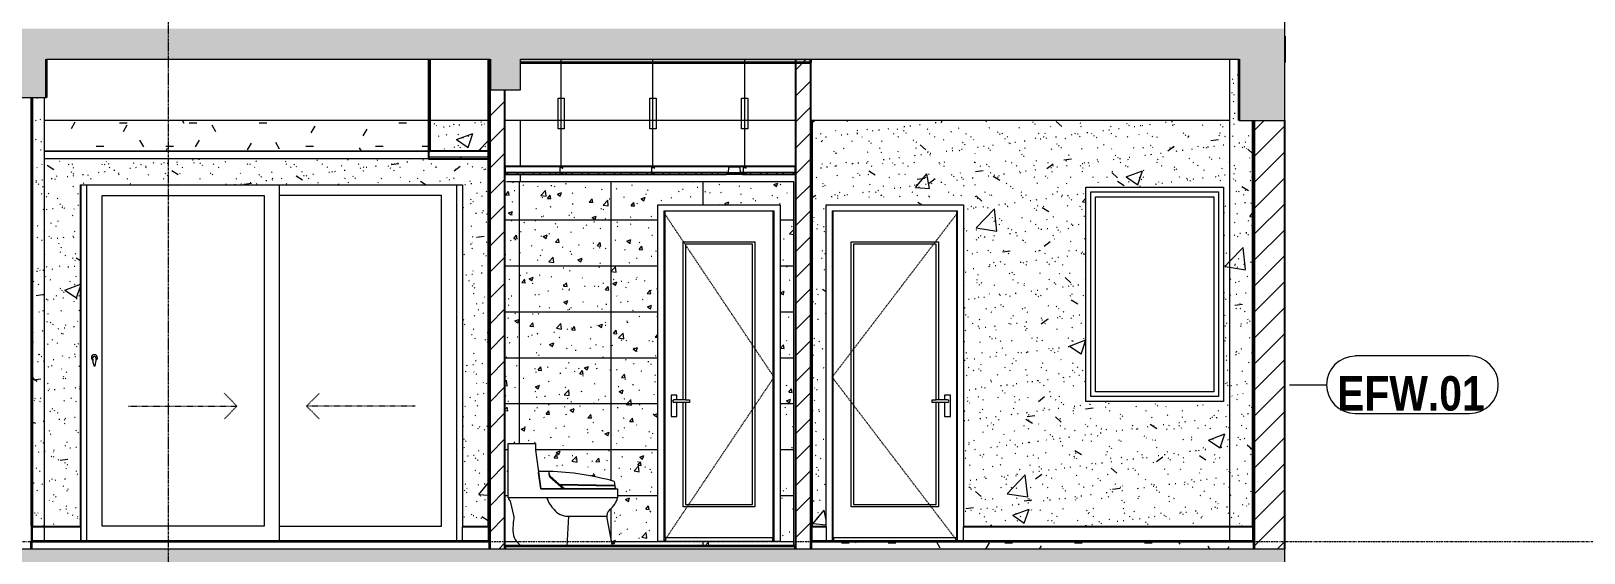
# Model space of a CAD drawing. Header units: millimetres. Extents: x -92143 to -2058, y -8802 to 35300.
# Drawn here: x -25437 to -15280, y 5525 to 8934 of the extents above; entities that cross this region are included whole.
import ezdxf

# ---------------------------------------------------------------- set-up
doc = ezdxf.new("R2010")
doc.units = ezdxf.units.MM
for name, pattern in [('Centre', [31.75, 6.35, -4.7625, 15.875, -4.7625]), ('Dash', [6.35, 3.175, -3.175]), ('Grid Line', [22.225, 12.7, -3.175, 3.175, -3.175])]:
    doc.linetypes.add(name, pattern=pattern)
for name, color, linetype, lineweight in [('0-1', 7, 'Continuous', 5), ('A-CLNG', 13, 'Continuous', 9), ('A-CLNG-1', 250, 'Continuous', 25), ('A-CLNG-2', 7, 'Continuous', 9), ('A-CLNG-PATT-1', 9, 'Continuous', 9), ('A-CLNG-PATT-2', 7, 'Continuous', 9), ('A-CLNG-PATT-3', 254, 'Continuous', 18), ('A-DETL-GENF', 92, 'Continuous', 9), ('A-DETL-GENF-1', 7, 'Continuous', 9), ('A-DETL-GENF-HDLN-1', 7, 'Dash', 9), ('A-DETL-THIN', 151, 'Continuous', 9), ('A-DOOR', 31, 'Continuous', 9), ('A-DOOR-1', 7, 'Continuous', 9), ('A-DOOR-FRAM', 31, 'Continuous', 9), ('A-DOOR-GLAZ', 31, 'Continuous', 9), ('A-DOOR-HDLN', 31, 'Dash', 18), ('A-FLOR-1', 10, 'Continuous', 35), ('A-FLOR-2', 7, 'Continuous', 9), ('A-FLOR-HRAL', 11, 'Continuous', 9), ('A-FLOR-HRAL-1', 253, 'Continuous', 18), ('A-FLOR-HRAL-2', 9, 'Continuous', 9), ('A-FLOR-LEVL-2', 51, 'Centre', 9), ('A-FLOR-PATT-1', 7, 'Continuous', 9), ('A-FLOR-PATT-2', 67, 'Continuous', 9), ('A-GLAZ', 151, 'Continuous', 9), ('A-GLAZ-1', 7, 'Continuous', 9), ('A-WALL-1', 7, 'Continuous', 9), ('A-WALL-2', 250, 'Continuous', 25), ('A-WALL-3', 113, 'Continuous', 25), ('A-WALL-IDEN', 211, 'Continuous', 9), ('A-WALL-PATT-1', 7, 'Continuous', 9), ('A-WALL-PATT-2', 9, 'Continuous', 9), ('A-WALL-PATT-4', 111, 'Continuous', 9), ('E-LITE-EQPM', 33, 'Continuous', 9), ('E-LITE-EQPM-1', 7, 'Continuous', 9), ('I-WALL-1', 250, 'Continuous', 25), ('I-WALL-2', 7, 'Continuous', 9), ('P-SANR-FIXT', 6, 'Continuous', 9), ('P-SANR-FIXT-1', 7, 'Continuous', 9), ('S-BEAM-1', 12, 'Continuous', 5), ('S-BEAM-2', 7, 'Continuous', 9), ('S-BEAM-3', 10, 'Continuous', 35), ('S-COLS-1', 7, 'Continuous', 9), ('S-GRID-1', 1, 'Grid Line', 9)]:
    doc.layers.add(name, color=color, linetype=linetype, lineweight=lineweight)
doc.styles.add('Arial_B', font='arialbd.ttf', dxfattribs={"width": 0.85, "height": 225})
pattern_1 = [(45, (-51987.05, 14125), (-84.8528, 84.8528), [])]
pattern_2 = [(0, (-51987.05, 14125), (609.6, 152.4), [50.292, -406.908, 50.292, -406.908, -2438.4]), (0, (-51987.05, 14125), (609.6, 152.4), [-914.4, 50.292, -864.108, 50.292, -406.908, -1066.8]), (0, (-51987.05, 14125), (609.6, 152.4), [-2286, 50.292, -254.508, 50.292, -711.708]), (120, (-51758.45, 14201.2), (-436.7823, 451.7291), [50.292, -406.908, 50.292, -2845.308]), (120, (-51758.45, 14201.2), (-436.7823, 451.7291), [-507.492, -406.908, 50.292, -864.108, -1524]), (120, (-51758.45, 14201.2), (-436.7823, 451.7291), [-1828.8, 50.292, -406.908, 50.292, -1016.508]), (120, (-51758.45, 14201.2), (-436.7823, 451.7291), [-2336.292, -254.508, 50.292, -711.708]), (240, (-51682.25, 14506), (-172.8177, -604.1291), [50.292, -406.908, 50.292, -406.908, -2438.4]), (240, (-51682.25, 14506), (-172.8177, -604.1291), [-914.4, 50.292, -864.108, 50.292, -406.908, -1066.8]), (240, (-51682.25, 14506), (-172.8177, -604.1291), [-2286, 50.292, -254.508, 50.292, -711.708])]
pattern_3 = [(0, (-51987.05, 14125), (1219.2, 304.8), [50.292, -864.108, 50.292, -864.108, -4876.8]), (0, (-51987.05, 14125), (1219.2, 304.8), [-1828.8, 50.292, -1778.508, 50.292, -864.108, -2133.6]), (0, (-51987.05, 14125), (1219.2, 304.8), [-4572, 50.292, -559.308, 50.292, -1473.708]), (120, (-51529.85, 14277.4), (-873.5645, 903.4582), [50.292, -864.108, 50.292, -5740.908]), (120, (-51529.85, 14277.4), (-873.5645, 903.4582), [-964.692, -864.108, 50.292, -1778.508, -3048]), (120, (-51529.85, 14277.4), (-873.5645, 903.4582), [-3657.6, 50.292, -864.108, 50.292, -2083.308]), (120, (-51529.85, 14277.4), (-873.5645, 903.4582), [-4622.292, -559.308, 50.292, -1473.708]), (240, (-51377.45, 14887), (-345.6355, -1208.2582), [50.292, -864.108, 50.292, -5740.908]), (240, (-51377.45, 14887), (-345.6355, -1208.2582), [-964.692, -864.108, 50.292, -1778.508, -3048]), (240, (-51377.45, 14887), (-345.6355, -1208.2582), [-3657.6, 50.292, -864.108, 50.292, -2083.308]), (240, (-51377.45, 14887), (-345.6355, -1208.2582), [-4622.292, -559.308, 50.292, -1473.708])]
pattern_4 = [(45, (-51987.05, 14125), (-79.5495, 79.5495), [])]
pattern_5 = [(50, (-51987.05, 14125), (1093.104, -95.634), [114.3, -1257.3]), (355, (-51987, 14125), (-211.457, 1146.34), [91.44, -1005.84]), (100.451, (-51896, 14117), (881.656, 1050.7), [97.14, -1068.54]), (46.184, (-51987, 14429.8), (1626.475, -252.257), [171.45, -1885.95]), (96.636, (-51851.5, 14408.8), (1424.416, 1484.565), [145.71, -1602.81]), (351.184, (-51987, 14429.8), (1424.43, 1484.55), [137.16, -1508.76]), (21, (-51834.65, 14353.6), (909.686, -613.59), [114.3, -1257.3]), (326, (-51834.7, 14353.6), (370.812, 1105.13), [91.44, -1005.84]), (71.451, (-51758.8, 14302.5), (1280.503, 491.528), [97.14, -1068.54]), (37.5, (-51987.05, 14125), (18.5313, 507.3303), [50.292, -943.356, 50.292, -970.788, -1009.65]), (37.5, (-51987.05, 14125), (18.5313, 507.3303), [-2014.728, 50.292, -959.358]), (7.5, (-51987.05, 14125), (400.918, 601.084), [50.292, -531.876, 50.292, -920.496, -384.81]), (7.5, (-51987.05, 14125), (400.918, 601.084), [-1552.956, 50.292, -334.518]), (327.5, (-52326.9, 14125), (813.545, -34.3737), [50.292, -330.708, 50.292, -1138.428, -1577.34]), (327.5, (-52326.9, 14125), (813.545, -34.3737), [-1569.72, 50.292, -1527.048]), (317.5, (-52479.3, 14125), (888.775, 152.56), [50.292, -445.008, 50.292, -739.14, -1120.14]), (317.5, (-52479.3, 14125), (888.775, 152.56), [-1284.732, 50.292, -1069.848])]
pattern_6 = [(37.5, (-51987.05, 14125), (-4.79953, 146.8239), [5.029, -110.795, 5.029, -124.511, -123.825]), (37.5, (-51987.05, 14125), (-4.79953, 146.8239), [-245.364, 5.029, -118.796]), (7.5, (-51987.05, 14125), (134.8574, 215.0472), [5.029, -57.455, 5.029, -99.365, -40.005]), (7.5, (-51987.05, 14125), (134.8574, 215.0472), [-166.878, 5.029, -34.976]), (327.5, (-52080.78, 14125), (237.29776, 0.4316), [5.029, -33.071, 5.029, -132.131, -179.07]), (327.5, (-52080.78, 14125), (237.29776, 0.4316), [-175.26, 5.029, -174.041]), (317.5, (-52080.78, 14125), (229.0671, 66.8792), [5.029, -14.021, 5.029, -84.887, -102.87]), (317.5, (-52080.78, 14125), (229.0671, 66.8792), [-108.966, 5.029, -97.841])]

# ---------------------------------------------------------------- blocks, each defined once
blk = doc.blocks.new('NCV_TKTC_KET CAU_rvt-1-TKCS_MẶT CẮT E')
at = {"layer": 'A-FLOR-PATT-1'}
h = blk.add_hatch(color=256, dxfattribs=at)
h.paths.add_polyline_path([(-74123, 8730), (-73237, 8730), (-73237, 8750), (-75337, 8750), (-75337, 8730), (-74739, 8730)])
h.paths.add_polyline_path([(-20337, 8730), (-20337, 8750), (-22235, 8750), (-22235, 8730), (-20484, 8730)])
h.paths.add_polyline_path([(-66937, 8730), (-65032, 8730), (-65032, 8750), (-66937, 8750)])
h.paths.add_polyline_path([(-22438, 8730), (-22435, 8730), (-22435, 8750), (-22438, 8750), (-22438, 8742)])
h.paths.add_polyline_path([(-28537, 8730), (-28537, 8750), (-30435, 8750), (-30435, 8730), (-28807, 8730)])
h.paths.add_polyline_path([(-58737, 8730), (-56833, 8730), (-56833, 8750), (-58737, 8750)])
h.paths.add_polyline_path([(-50537, 8730), (-48636, 8730), (-48636, 8750), (-50537, 8750)])
h.paths.add_polyline_path([(-30635, 8730), (-30635, 8750), (-30638, 8750), (-30638, 8730)])
h.paths.add_polyline_path([(-40434, 8730), (-40434, 8750), (-42337, 8750), (-42337, 8730), (-40522, 8730)])
h.paths.add_polyline_path([(-48436, 8730), (-48433, 8730), (-48433, 8750), (-48436, 8750)])
at = {"layer": 'S-BEAM-1'}
blk.add_hatch(color=256, dxfattribs=at).paths.add_polyline_path([(-22437, 8550), (-22435, 8550), (-22437, 8742)])
at = {"layer": 'A-FLOR-1'}
for p, q in [((-22438, 8750), (-22438, 8730)), ((-20337, 8730), (-20337, 8750)), ((-22438, 8730), (-22435, 8730)), ((-22235, 8730), (-20337, 8730))]:
    blk.add_line(p, q, dxfattribs=at)
at = {"layer": 'A-FLOR-2'}
blk.add_line((-17235, 8900), (-17235, 8730), dxfattribs=at)
at = {"layer": 'S-BEAM-2'}
for p, q in [((-22837, 8350), (-25352, 8350)), ((-22447, 8350), (-22827, 8350)), ((-20437, 8350), (-22337, 8350)), ((-19137, 8350), (-20337, 8350)), ((-17597, 8350), (-19137, 8350))]:
    blk.add_line(p, q, dxfattribs=at)
at = {"layer": 'S-BEAM-3'}
for p, q in [((-25335, 8500), (-25335, 8750)), ((-22437, 8750), (-22437, 8550)), ((-17537, 8750), (-17537, 8350))]:
    blk.add_line(p, q, dxfattribs=at)
at = {"layer": 'S-COLS-1'}
blk.add_line((-17587, 5695), (-17587, 5700), dxfattribs=at)
blk = doc.blocks.new('DOOR_CW_01 CANH MO-PANEL KINH - DIW_01-900x2200-CỬA GỖ VÂN LAMINATE-V3-TKCS_MẶT CẮT E')
at = {"layer": 'A-DETL-GENF-HDLN-1'}
for p, q in [((-20197, 6673), (-19377, 7747)), ((-19377, 5600), (-20197, 6673))]:
    blk.add_line(p, q, dxfattribs=at)
at = {"layer": 'A-DOOR-1'}
for p, q in [((-20197, 7760), (-20197, 5600)), ((-20197, 7760), (-19377, 7760)), ((-20192, 7758), (-20192, 5626)), ((-19382, 7758), (-20192, 7758)), ((-19382, 5626), (-19382, 7758)), ((-19377, 5600), (-19377, 7760)), ((-20072, 7558), (-19502, 7558)), ((-20072, 5826), (-20072, 7558)), ((-19517, 7543), (-20057, 7543)), ((-20057, 7543), (-20057, 5841)), ((-19517, 6524), (-19517, 7543)), ((-19502, 7558), (-19502, 6524)), ((-19543, 6524), (-19517, 6524)), ((-19543, 6508), (-19543, 6524)), ((-19517, 6508), (-19543, 6508)), ((-19442, 6524), (-19517, 6524)), ((-19517, 5841), (-19517, 6508)), ((-19442, 6508), (-19517, 6508)), ((-19502, 6508), (-19502, 5826)), ((-19462, 6556), (-19462, 6524)), ((-19422, 6556), (-19462, 6556)), ((-19462, 6508), (-19462, 6416)), ((-19422, 6416), (-19422, 6556)), ((-19462, 6416), (-19422, 6416)), ((-19502, 5826), (-20072, 5826)), ((-20057, 5841), (-19517, 5841)), ((-20237, 5695), (-20237, 5700)), ((-19337, 5700), (-19337, 5695)), ((-20192, 5626), (-19382, 5626)), ((-20187, 5600), (-20187, 5626)), ((-19387, 5600), (-19387, 5626))]:
    blk.add_line(p, q, dxfattribs=at)
for start, end in [(0, 90), (270, 360)]:
    blk.add_arc((-19442, 6516), 8.5, start, end, dxfattribs=at)
blk = doc.blocks.new('DOOR_CW_01 CANH MO-PANEL KINH - DIG_02-800x2200-CỬA NHÔM KÍNH-400864-TKCS_MẶT CẮT E')
at = {"layer": 'A-DETL-GENF-HDLN-1'}
for p, q in [((-28777, 6673), (-29497, 7747)), ((-29497, 5600), (-28777, 6673))]:
    blk.add_line(p, q, dxfattribs=at)
at = {"layer": 'A-DOOR-1'}
for p, q in [((-29497, 7760), (-29497, 5600)), ((-29497, 7760), (-28777, 7760)), ((-28782, 7758), (-29492, 7758)), ((-29492, 7758), (-29492, 5626)), ((-28782, 5626), (-28782, 7758)), ((-28777, 5600), (-28777, 7760)), ((-29372, 6524), (-29372, 7558)), ((-29372, 7558), (-28902, 7558)), ((-29357, 7543), (-29357, 6524)), ((-28917, 7543), (-29357, 7543)), ((-28917, 5841), (-28917, 7543)), ((-28902, 7558), (-28902, 5826)), ((-29412, 6556), (-29451, 6556)), ((-29451, 6556), (-29451, 6416)), ((-29357, 6524), (-29432, 6524)), ((-29357, 6508), (-29432, 6508)), ((-29412, 6524), (-29412, 6556)), ((-29412, 6416), (-29412, 6508)), ((-29372, 5826), (-29372, 6508)), ((-29357, 6524), (-29331, 6524)), ((-29357, 6508), (-29357, 5841)), ((-29331, 6508), (-29357, 6508)), ((-29331, 6524), (-29331, 6508)), ((-29451, 6416), (-29412, 6416)), ((-28902, 5826), (-29372, 5826)), ((-29357, 5841), (-28917, 5841)), ((-29492, 5626), (-28782, 5626)), ((-29487, 5626), (-29487, 5600)), ((-28787, 5626), (-28787, 5600))]:
    blk.add_line(p, q, dxfattribs=at)
for start, end in [(90, 180), (180, 270)]:
    blk.add_arc((-29432, 6516), 8.5, start, end, dxfattribs=at)
blk = doc.blocks.new('M_Fixed - 900 x 1400-901190-TKCS_MẶT CẮT E')
at = {"layer": 'A-GLAZ-1'}
for p, q in [((-26705, 7883), (-25869, 7883)), ((-26705, 6547), (-26705, 7883)), ((-26674, 7852), (-25900, 7852)), ((-26674, 6578), (-26674, 7852)), ((-25900, 7852), (-25900, 6578)), ((-25869, 7883), (-25869, 6547)), ((-25869, 6547), (-26705, 6547)), ((-25900, 6578), (-26674, 6578))]:
    blk.add_line(p, q, dxfattribs=at)
blk = doc.blocks.new('TOILET - TOILET-400871-TKCS_MẶT CẮT E')
at = {"layer": 'P-SANR-FIXT-1'}
for p, q in [((-30517, 6239), (-30338, 6239)), ((-30517, 5884), (-30517, 6239)), ((-30338, 6239), (-30338, 6196)), ((-30338, 6196), (-30302, 5943)), ((-30317, 6049), (-30314, 6058)), ((-30302, 5943), (-30317, 6049)), ((-30312, 6059), (-30251, 6058)), ((-30248, 6041), (-30248, 6057)), ((-30181, 5972), (-30244, 6028)), ((-30243, 6022), (-30154, 5943)), ((-30154, 5943), (-30302, 5943)), ((-30302, 5943), (-29800, 5943)), ((-29819, 5965), (-30181, 5972)), ((-30179, 5970), (-29820, 5964)), ((-30147, 5943), (-30179, 5970)), ((-29814, 5943), (-30147, 5943)), ((-29823, 5991), (-29819, 5965)), ((-29814, 5951), (-29814, 5943)), ((-29800, 5943), (-29800, 5884)), ((-30514, 5884), (-30517, 5884)), ((-29800, 5884), (-30517, 5884)), ((-30478, 5761), (-30500, 5863)), ((-30130, 5570), (-30120, 5765)), ((-30125, 5765), (-29871, 5765)), ((-29870, 5752), (-29836, 5570))]:
    blk.add_line(p, q, dxfattribs=at)
for centre, radius, start, end in [((-30312, 6057), 2.2, 88.5161, 155.4839), ((-29006, 6068), 1245, 180.4858, 181.4436), ((-30227, 6040), 24, 186.6549, 227.3451), ((-30310, 4250), 1809, 74.3662, 88.0305), ((-30224, 6041), 24.3, 180, 212), ((-29845, 5943), 32.8, 13.4486, 39.0703), ((-30495, 5882), 18.9, 171.5586, 257), ((-30070, 5954), 206, 199.8317, 225.1361), ((-30125, 5881), 116, 218.8786, 270), ((-29815, 5764), 56.7, 129.0587, 192.9413), ((-29945, 5925), 150, 309.0587, 344.4161), ((-29922, 5674), 563, 171.1596, 180.5723), ((-30368, 5670), 117, 180.5723, 239.3773)]:
    blk.add_arc(centre, radius, start, end, dxfattribs=at)
blk = doc.blocks.new('LIC_10-ĐÈN LED DOWNLIGHT ÂM TRẦN_ P_6W_ ÁNH SÁNG 4000K - LIC_10-ĐÈN LED DOWNLIGHT ÂM TRẦN_ P_6W_ ÁNH SÁNG 4000K-V4-TKCS_MẶT CẮT E')
at = {"layer": 'E-LITE-EQPM-1'}
for p, q in [((-20874, 8045), (-20877, 8009)), ((-20804, 8045), (-20869, 8045)), ((-20797, 8009), (-20799, 8045)), ((-20897, 8000), (-20897, 7998)), ((-20897, 7998), (-20891, 7998)), ((-20777, 7998), (-20897, 7998)), ((-20893, 8000), (-20896, 8000)), ((-20876, 8000), (-20893, 8000)), ((-20783, 8000), (-20891, 8000)), ((-20888, 8009), (-20888, 8000)), ((-20882, 8000), (-20885, 8000)), ((-20791, 8009), (-20883, 8009)), ((-20882, 8002), (-20882, 8000)), ((-20879, 8000), (-20881, 8000)), ((-20800, 8000), (-20874, 8000)), ((-20853, 8000), (-20861, 8000)), ((-20813, 8000), (-20821, 8000)), ((-20781, 8000), (-20798, 8000)), ((-20793, 8000), (-20795, 8000)), ((-20792, 8000), (-20792, 8002)), ((-20788, 8000), (-20792, 8000)), ((-20786, 8000), (-20786, 8009)), ((-20783, 7998), (-20777, 7998)), ((-20778, 8000), (-20780, 8000)), ((-20777, 7998), (-20777, 8000))]:
    blk.add_line(p, q, dxfattribs=at)
blk = doc.blocks.new('Railing - Railing-915909-TKCS_MẶT CẮT E')
at = {"layer": 'A-FLOR-HRAL-1'}
for p, q in [((-25427, 5695), (-25437, 5695)), ((-25437, 5695), (-25437, 5600)), ((-25427, 5600), (-25427, 5695)), ((-25437, 5600), (-25427, 5600))]:
    blk.add_line(p, q, dxfattribs=at)
at = {"layer": 'A-FLOR-HRAL-2'}
for p, q in [((-25427, 5695), (-25352, 5695)), ((-25352, 5695), (-25114, 5695)), ((-25352, 5695), (-25352, 5600)), ((-25114, 5695), (-25114, 5600))]:
    blk.add_line(p, q, dxfattribs=at)
blk = doc.blocks.new('Railing - Railing-915901-TKCS_MẶT CẮT E')
at = {"layer": 'A-FLOR-HRAL-1'}
for p, q in [((-22437, 5695), (-22447, 5695)), ((-22447, 5695), (-22447, 5600)), ((-22437, 5600), (-22437, 5695)), ((-22447, 5600), (-22437, 5600))]:
    blk.add_line(p, q, dxfattribs=at)
blk = doc.blocks.new('Railing - Railing-915903-TKCS_MẶT CẮT E')
at = {"layer": 'A-FLOR-HRAL-2'}
for p, q in [((-22614, 5600), (-22614, 5695)), ((-22614, 5695), (-22447, 5695))]:
    blk.add_line(p, q, dxfattribs=at)
blk = doc.blocks.new('Railing - Railing-915905-TKCS_MẶT CẮT E')
at = {"layer": 'A-FLOR-HRAL-1'}
for p, q in [((-20327, 5695), (-20337, 5695)), ((-20337, 5695), (-20337, 5600)), ((-20327, 5600), (-20327, 5695)), ((-20337, 5600), (-20327, 5600))]:
    blk.add_line(p, q, dxfattribs=at)
at = {"layer": 'A-FLOR-HRAL-2'}
for p, q in [((-20327, 5695), (-20237, 5695)), ((-20237, 5695), (-20237, 5600))]:
    blk.add_line(p, q, dxfattribs=at)
blk = doc.blocks.new('Railing - Railing-915906-TKCS_MẶT CẮT E')
at = {"layer": 'A-FLOR-HRAL-1'}
for p, q in [((-17437, 5695), (-17447, 5695)), ((-17447, 5695), (-17447, 5600)), ((-17437, 5600), (-17437, 5695)), ((-17447, 5600), (-17437, 5600))]:
    blk.add_line(p, q, dxfattribs=at)
at = {"layer": 'A-FLOR-HRAL-2'}
for p, q in [((-19337, 5695), (-17597, 5695)), ((-19337, 5600), (-19337, 5695)), ((-17597, 5695), (-17447, 5695)), ((-17597, 5695), (-17597, 5600))]:
    blk.add_line(p, q, dxfattribs=at)
blk = doc.blocks.new('CL_01-VÁCH DỰNG THẠCH CAO CĂN HỘ LOẠI 1-5D12 - CL_01-VÁCH DỰNG THẠCH CAO CĂN HỘ LOẠI 1A-5-915634-TKCS_MẶT CẮT E')
at = {"layer": 'A-CLNG-PATT-2'}
h = blk.add_hatch(dxfattribs=at)
h.set_pattern_fill('FP_12', color=256, style=0, pattern_type=2)
h.set_pattern_definition(pattern_3)
h.paths.add_polyline_path([(-22837, 8150), (-22827, 8150), (-22827, 8750), (-22837, 8750), (-22837, 8413)])
at = {"layer": 'A-CLNG-PATT-3'}
h = blk.add_hatch(dxfattribs=at)
h.set_pattern_fill('FP_2', color=256, style=0, pattern_type=2)
h.set_pattern_definition(pattern_2)
h.paths.add_polyline_path([(-22837, 8150), (-22837, 8350), (-25352, 8350), (-25352, 8150), (-22950, 8150)])
at = {"layer": 'A-CLNG-1'}
for p, q in [((-22837, 8750), (-22837, 8150)), ((-22827, 8150), (-22827, 8750)), ((-22837, 8150), (-22827, 8150))]:
    blk.add_line(p, q, dxfattribs=at)
at = {"layer": 'A-CLNG-2'}
blk.add_line((-22837, 8150), (-25352, 8150), dxfattribs=at)
blk = doc.blocks.new('NCV_TKTC_TANG 2_rvt-1-TKCS_MẶT CẮT E')
at = {"layer": 'A-CLNG-PATT-1'}
h = blk.add_hatch(dxfattribs=at)
h.set_pattern_fill('FP_4', color=256, style=0, pattern_type=2)
h.set_pattern_definition([(45, (-51987.05, 14125), (-53.033, 53.033), []), (135, (-51987.05, 14125), (-53.033, -53.033), [])])
h.paths.add_polyline_path([(-20484, 8000), (-20437, 8000), (-20437, 8010), (-20759, 8009), (-20759, 8005), (-20779, 8005), (-20779, 8010), (-20790, 8009), (-20790, 8000), (-20759, 8000)])
h.paths.add_polyline_path([(-22014, 8000), (-20883, 8000), (-20883, 8009), (-21359, 8007), (-21359, 8005), (-21379, 8005), (-21379, 8010), (-21959, 8010), (-21959, 8005), (-21979, 8005), (-21979, 8010), (-22337, 8010), (-22337, 8000)])
h.paths.add_polyline_path([(-20777, 8007), (-20761, 8009), (-20762, 8010), (-20777, 8009)])
h.paths.add_polyline_path([(-21362, 8007), (-21362, 8010), (-21377, 8010), (-21377, 8007)])
h.paths.add_polyline_path([(-21962, 8007), (-21962, 8010), (-21977, 8010), (-21977, 8007)])
at = {"layer": 'A-CLNG-PATT-2'}
h = blk.add_hatch(dxfattribs=at)
h.set_pattern_fill('FP_12', color=256, style=0, pattern_type=2)
h.set_pattern_definition(pattern_3)
h.paths.add_polyline_path([(-22837, 8100), (-22437, 8100), (-22437, 8110), (-22837, 8110)])
at = {"layer": 'A-FLOR-PATT-2'}
h = blk.add_hatch(dxfattribs=at)
h.set_pattern_fill('FP_2', color=256, style=0, pattern_type=2)
h.set_pattern_definition(pattern_2)
h.paths.add_polyline_path([(-19868, 5550), (-17437, 5550), (-17437, 5600), (-20337, 5600), (-20337, 5550), (-20176, 5550)])
at = {"layer": 'A-WALL-PATT-1'}
h = blk.add_hatch(dxfattribs=at)
h.set_pattern_fill('FP_5', color=256, style=0, pattern_type=2)
h.set_pattern_definition(pattern_4)
h.paths.add_polyline_path([(-22447, 5700), (-22437, 5700), (-22437, 8750), (-22447, 8750), (-22447, 5978)])
h = blk.add_hatch(dxfattribs=at)
h.set_pattern_fill('FP_5', color=256, style=0, pattern_type=2)
h.set_pattern_definition(pattern_4)
h.paths.add_polyline_path([(-25437, 5700), (-25427, 5700), (-25427, 8500), (-25437, 8500), (-25437, 5978)])
h = blk.add_hatch(dxfattribs=at)
h.set_pattern_fill('FP_5', color=256, style=0, pattern_type=2)
h.set_pattern_definition(pattern_4)
h.paths.add_polyline_path([(-17447, 5700), (-17437, 5700), (-17437, 8350), (-17447, 8350), (-17447, 5978)])
at = {"layer": 'A-WALL-PATT-2'}
h = blk.add_hatch(dxfattribs=at)
h.set_pattern_fill('FP_1', color=256, style=0, pattern_type=2)
h.set_pattern_definition(pattern_1)
h.paths.add_polyline_path([(-20437, 5550), (-20337, 5550), (-20337, 8750), (-20437, 8750), (-20437, 5673)])
h = blk.add_hatch(dxfattribs=at)
h.set_pattern_fill('FP_7', color=256, style=0, pattern_type=2)
h.set_pattern_definition(pattern_5)
h.paths.add_polyline_path([(-17597, 5700), (-17447, 5700), (-17447, 8350), (-17537, 8350), (-17537, 8750), (-17597, 8750), (-17597, 5978)])
h = blk.add_hatch(dxfattribs=at)
h.set_pattern_fill('FP_6', color=256, style=0, pattern_type=2)
h.set_pattern_definition(pattern_6)
h.paths.add_polyline_path([(-17597, 5700), (-17447, 5700), (-17447, 8350), (-17537, 8350), (-17537, 8750), (-17597, 8750), (-17597, 5978)])
h = blk.add_hatch(dxfattribs=at)
h.set_pattern_fill('FP_1', color=256, style=0, pattern_type=2)
h.set_pattern_definition(pattern_1)
h.paths.add_polyline_path([(-22437, 5550), (-22337, 5550), (-22337, 8550), (-22435, 8550), (-22437, 5978)])
h = blk.add_hatch(dxfattribs=at)
h.set_pattern_fill('FP_7', color=256, style=0, pattern_type=2)
h.set_pattern_definition(pattern_5)
h.paths.add_polyline_path([(-25362, 5700), (-25362, 8500), (-25427, 8500), (-25427, 5700), (-25417, 5700)])
h = blk.add_hatch(dxfattribs=at)
h.set_pattern_fill('FP_6', color=256, style=0, pattern_type=2)
h.set_pattern_definition(pattern_6)
h.paths.add_polyline_path([(-25362, 5700), (-25362, 8500), (-25427, 8500), (-25427, 5700), (-25417, 5700)])
h = blk.add_hatch(dxfattribs=at)
h.set_pattern_fill('FP_7', color=256, style=0, pattern_type=2)
h.set_pattern_definition(pattern_5)
h.paths.add_polyline_path([(-25352, 5700), (-25352, 8500), (-25362, 8500), (-25362, 5700)])
h = blk.add_hatch(dxfattribs=at)
h.set_pattern_fill('FP_6', color=256, style=0, pattern_type=2)
h.set_pattern_definition(pattern_6)
h.paths.add_polyline_path([(-25352, 5700), (-25352, 8500), (-25362, 8500), (-25362, 5700)])
h = blk.add_hatch(dxfattribs=at)
h.set_pattern_fill('FP_7', color=256, style=0, pattern_type=2)
h.set_pattern_definition(pattern_5)
h.paths.add_polyline_path([(-25114, 5700), (-25114, 7930), (-22614, 7930), (-22614, 5700), (-22447, 5700), (-22447, 8100), (-25352, 8100), (-25352, 5700)])
h.paths.add_polyline_path([(-22827, 8150), (-22447, 8150), (-22447, 8350), (-22827, 8350)])
h = blk.add_hatch(dxfattribs=at)
h.set_pattern_fill('FP_6', color=256, style=0, pattern_type=2)
h.set_pattern_definition(pattern_6)
h.paths.add_polyline_path([(-25114, 5700), (-25114, 7930), (-22614, 7930), (-22614, 5700), (-22447, 5700), (-22447, 8100), (-25352, 8100), (-25352, 5700)])
h.paths.add_polyline_path([(-22827, 8150), (-22447, 8150), (-22447, 8350), (-22827, 8350)])
h = blk.add_hatch(dxfattribs=at)
h.set_pattern_fill('FP_7', color=256, style=0, pattern_type=2)
h.set_pattern_definition(pattern_5)
h.paths.add_polyline_path([(-19251, 5700), (-17597, 5700), (-17597, 8350), (-20327, 8350), (-20327, 5700), (-20237, 5700), (-20237, 7800), (-19337, 7800), (-19337, 5700)])
h.paths.add_polyline_path([(-18018, 6515), (-18537, 6515), (-18537, 7915), (-17637, 7915), (-17637, 6515)])
h = blk.add_hatch(dxfattribs=at)
h.set_pattern_fill('FP_6', color=256, style=0, pattern_type=2)
h.set_pattern_definition(pattern_6)
h.paths.add_polyline_path([(-19251, 5700), (-17597, 5700), (-17597, 8350), (-20327, 8350), (-20327, 5700), (-20237, 5700), (-20237, 7800), (-19337, 7800), (-19337, 5700)])
h.paths.add_polyline_path([(-18018, 6515), (-18537, 6515), (-18537, 7915), (-17637, 7915), (-17637, 6515)])
h = blk.add_hatch(dxfattribs=at)
h.set_pattern_fill('FP_10', color=256, style=0, pattern_type=2)
h.set_pattern_definition([(50, (-51987.05, 14125), (273.276, -23.909), [28.575, -314.325]), (355, (-51987.05, 14125), (-52.8646, 286.585), [22.86, -251.46]), (100.451, (-51964.28, 14123), (220.4138, 262.6745), [24.285, -267.135]), (46.184, (-51987.05, 14201.2), (406.6187, -63.0646), [42.863, -471.488]), (96.636, (-51953.17, 14195.94), (356.104, 371.1414), [36.428, -400.703]), (351.184, (-51987.05, 14201.2), (356.1075, 371.138), [34.29, -377.19]), (21, (-51948.95, 14182.15), (227.4212, -153.3982), [28.575, -314.325]), (326, (-51948.95, 14182.15), (92.7027, 276.2822), [22.86, -251.46]), (71.451, (-51930, 14169.37), (320.1254, 122.8816), [24.285, -267.135]), (37.5, (-51987.05, 14125), (4.63248, 126.8326), [5.029, -243.383, 5.029, -250.241, -252.413]), (37.5, (-51987.05, 14125), (4.63248, 126.8326), [-503.682, 5.029, -247.383]), (7.5, (-51987.05, 14125), (100.22916, 150.2711), [5.029, -140.513, 5.029, -237.668, -96.203]), (7.5, (-51987.05, 14125), (100.22916, 150.2711), [-388.239, 5.029, -91.173]), (327.5, (-52072.01, 14125), (203.38684, -8.5935), [5.029, -90.221, 5.029, -292.151, -394.335]), (327.5, (-52072.01, 14125), (203.38684, -8.5935), [-392.43, 5.029, -389.306]), (317.5, (-52110.11, 14125), (222.1944, 38.1398), [5.029, -118.796, 5.029, -192.329, -280.035]), (317.5, (-52110.11, 14125), (222.1944, 38.1398), [-321.183, 5.029, -275.006])])
h.paths.add_polyline_path([(-22337, 5570), (-22227, 5570), (-22239, 5577), (-22258, 5595), (-22272, 5618), (-22281, 5642), (-22284, 5673), (-22283, 5715), (-22278, 5761), (-22300, 5863), (-22308, 5868), (-22313, 5875), (-22314, 5884), (-22317, 5884), (-22317, 6239), (-22138, 6239), (-22138, 6196), (-22117, 6049), (-22112, 6059), (-22051, 6058), (-22049, 6031), (-22043, 6022), (-21954, 5943), (-21947, 5943), (-21979, 5970), (-21619, 5963), (-21614, 5951), (-21614, 5943), (-21600, 5943), (-21600, 5884), (-21614, 5853), (-21633, 5825), (-21659, 5799), (-21666, 5789), (-21670, 5777), (-21671, 5764), (-21670, 5752), (-21636, 5570), (-20447, 5570), (-20447, 7950), (-22337, 7950), (-22337, 5978)])
h.paths.add_polyline_path([(-21337, 5600), (-21337, 7800), (-20537, 7800), (-20537, 5600), (-21101, 5600)])
h.paths.add_polyline_path([(-21619, 5965), (-21981, 5972), (-22045, 6030), (-22048, 6047), (-22047, 6057), (-21905, 6046), (-21763, 6024), (-21623, 5991), (-21620, 5971)])
h = blk.add_hatch(dxfattribs=at)
h.set_pattern_fill('FP_16', color=256, style=0, pattern_type=2)
h.set_pattern_definition([(0, (-20441.94, 5600), (0, 300), []), (90, (-20441.94, 5600), (-600, 4e-14), [])])
h.paths.add_polyline_path([(-22337, 5570), (-22227, 5570), (-22239, 5577), (-22258, 5595), (-22272, 5618), (-22281, 5642), (-22284, 5673), (-22283, 5715), (-22278, 5761), (-22300, 5863), (-22308, 5868), (-22313, 5875), (-22314, 5884), (-22317, 5884), (-22317, 6239), (-22138, 6239), (-22138, 6196), (-22117, 6049), (-22112, 6059), (-22051, 6058), (-22049, 6031), (-22043, 6022), (-21954, 5943), (-21947, 5943), (-21979, 5970), (-21619, 5963), (-21614, 5951), (-21614, 5943), (-21600, 5943), (-21600, 5884), (-21614, 5853), (-21633, 5825), (-21659, 5799), (-21666, 5789), (-21670, 5777), (-21671, 5764), (-21670, 5752), (-21636, 5570), (-20447, 5570), (-20447, 7950), (-22337, 7950), (-22337, 5978)])
h.paths.add_polyline_path([(-21337, 5600), (-21337, 7800), (-20537, 7800), (-20537, 5600), (-21101, 5600)])
h.paths.add_polyline_path([(-21619, 5965), (-21981, 5972), (-22045, 6030), (-22048, 6047), (-22047, 6057), (-21905, 6046), (-21763, 6024), (-21623, 5991), (-21620, 5971)])
at = {"layer": 'A-CLNG-1'}
for p, q in [((-22437, 8150), (-22837, 8150)), ((-22837, 8150), (-22837, 8100)), ((-22437, 8100), (-22437, 8150)), ((-22837, 8100), (-22437, 8100)), ((-20437, 8050), (-22337, 8050)), ((-22337, 8050), (-22337, 8000)), ((-20437, 8000), (-20437, 8050)), ((-22337, 8000), (-20891, 8000)), ((-20783, 8000), (-20437, 8000))]:
    blk.add_line(p, q, dxfattribs=at)
at = {"layer": 'A-CLNG-2'}
for p, q in [((-25352, 8150), (-22837, 8150)), ((-22837, 8100), (-25352, 8100)), ((-22437, 8110), (-22837, 8110)), ((-21979, 8010), (-22337, 8010)), ((-21960, 8010), (-21977, 8010)), ((-21379, 8010), (-21959, 8010)), ((-21360, 8010), (-21377, 8010)), ((-20872, 8010), (-21359, 8010)), ((-20779, 8010), (-20802, 8010)), ((-20760, 8010), (-20777, 8010)), ((-20437, 8010), (-20759, 8010))]:
    blk.add_line(p, q, dxfattribs=at)
at = {"layer": 'A-FLOR-1'}
for p, q in [((-22437, 5600), (-25437, 5600)), ((-25437, 5600), (-25437, 5550)), ((-22437, 5550), (-22437, 5600)), ((-17437, 5600), (-20337, 5600)), ((-20337, 5600), (-20337, 5550)), ((-17437, 5550), (-17437, 5600)), ((-20437, 5570), (-22337, 5570)), ((-22337, 5570), (-22337, 5550)), ((-20437, 5550), (-20437, 5570))]:
    blk.add_line(p, q, dxfattribs=at)
at = {"layer": 'A-WALL-1'}
for p, q in [((-20237, 5695), (-20237, 5700)), ((-19337, 5700), (-19337, 5695))]:
    blk.add_line(p, q, dxfattribs=at)
at = {"layer": 'A-WALL-2'}
for p, q in [((-22437, 8750), (-22437, 5550)), ((-20437, 8750), (-20437, 5550)), ((-20337, 5550), (-20337, 8750)), ((-22337, 5550), (-22337, 8550))]:
    blk.add_line(p, q, dxfattribs=at)
at = {"layer": 'I-WALL-1'}
for p, q in [((-22447, 8750), (-22447, 5700)), ((-22437, 5700), (-22437, 8750)), ((-25437, 8500), (-25437, 5700)), ((-25427, 5700), (-25427, 8500)), ((-17447, 8350), (-17447, 5700)), ((-17437, 5700), (-17437, 8350)), ((-25437, 5700), (-25427, 5700)), ((-22447, 5700), (-22437, 5700)), ((-17447, 5700), (-17437, 5700))]:
    blk.add_line(p, q, dxfattribs=at)
at = {"layer": 'I-WALL-2'}
for p, q in [((-17597, 8750), (-17597, 5700)), ((-25352, 8500), (-25352, 5700)), ((-20327, 8350), (-20327, 5700)), ((-25114, 5700), (-25114, 7930)), ((-25114, 7930), (-22614, 7930)), ((-22614, 7930), (-22614, 5700)), ((-20447, 7950), (-22327, 7950)), ((-20447, 5570), (-20447, 7950)), ((-18537, 6515), (-18537, 7915)), ((-18537, 7915), (-17637, 7915)), ((-17637, 7915), (-17637, 6515)), ((-21337, 5600), (-21337, 7800)), ((-21337, 7800), (-20537, 7800)), ((-20537, 7800), (-20537, 5600)), ((-20237, 5700), (-20237, 7800)), ((-20237, 7800), (-19337, 7800)), ((-19337, 7800), (-19337, 5700)), ((-17637, 6515), (-18537, 6515)), ((-25427, 5700), (-25362, 5700)), ((-25352, 5700), (-25362, 5700)), ((-25352, 5700), (-25114, 5700)), ((-22614, 5700), (-22447, 5700)), ((-20327, 5700), (-20237, 5700)), ((-19337, 5700), (-17597, 5700)), ((-17597, 5700), (-17447, 5700)), ((-20537, 5600), (-21337, 5600))]:
    blk.add_line(p, q, dxfattribs=at)
at = {"layer": 'S-COLS-1'}
for p, q in [((-22237, 8350), (-22237, 8050)), ((-22237, 8000), (-22237, 7950))]:
    blk.add_line(p, q, dxfattribs=at)
at = {"layer": 'A-CLNG'}
blk.add_blockref('CL_01-VÁCH DỰNG THẠCH CAO CĂN HỘ LOẠI 1-5D12 - CL_01-VÁCH DỰNG THẠCH CAO CĂN HỘ LOẠI 1A-5-915634-TKCS_MẶT CẮT E', (0, 0), dxfattribs=at)
at = {"layer": 'A-DOOR'}
for name, p in [('DOOR_CW_01 CANH MO-PANEL KINH - DIG_02-800x2200-CỬA NHÔM KÍNH-400864-TKCS_MẶT CẮT E', (8200, 0)), ('DOOR_CW_01 CANH MO-PANEL KINH - DIW_01-900x2200-CỬA GỖ VÂN LAMINATE-V3-TKCS_MẶT CẮT E', (0, 0))]:
    blk.add_blockref(name, p, dxfattribs=at)
at = {"layer": 'A-FLOR-HRAL'}
for name in ['Railing - Railing-915909-TKCS_MẶT CẮT E', 'Railing - Railing-915903-TKCS_MẶT CẮT E', 'Railing - Railing-915901-TKCS_MẶT CẮT E', 'Railing - Railing-915905-TKCS_MẶT CẮT E', 'Railing - Railing-915906-TKCS_MẶT CẮT E']:
    blk.add_blockref(name, (0, 0), dxfattribs=at)
at = {"layer": 'A-GLAZ'}
blk.add_blockref('M_Fixed - 900 x 1400-901190-TKCS_MẶT CẮT E', (8200, 0), dxfattribs=at)
at = {"layer": 'E-LITE-EQPM'}
blk.add_blockref('LIC_10-ĐÈN LED DOWNLIGHT ÂM TRẦN_ P_6W_ ÁNH SÁNG 4000K - LIC_10-ĐÈN LED DOWNLIGHT ÂM TRẦN_ P_6W_ ÁNH SÁNG 4000K-V4-TKCS_MẶT CẮT E', (0, 0), dxfattribs=at)
at = {"layer": 'P-SANR-FIXT'}
blk.add_blockref('TOILET - TOILET-400871-TKCS_MẶT CẮT E', (8200, 0), dxfattribs=at)
blk = doc.blocks.new('DEG_02-DEG_03 - DEG_02-2500x2400mm-CỬA ĐI 02 CÁNH TRƯỢT-V79-TKCS_MẶT CẮT E')
at = {"layer": 'A-DOOR'}
for p, q in [((-38760, 5600), (-38760, 7930)), ((-39920, 5700), (-39920, 7860)), ((-39920, 7860), (-38860, 7860)), ((-38860, 7860), (-38860, 5700)), ((-38860, 5700), (-39920, 5700))]:
    blk.add_line(p, q, dxfattribs=at)
at = {"layer": 'A-DOOR', "flags": 128}
blk.add_lwpolyline([(-39969, 6809), (-39969, 6809), (-39969, 6809), (-39969, 6809), (-39969, 6809), (-39969, 6809), (-39969, 6809), (-39969, 6809), (-39969, 6809), (-39969, 6809), (-39969, 6809), (-39969, 6809), (-39969, 6809), (-39969, 6809), (-39969, 6809), (-39969, 6809), (-39969, 6809), (-39969, 6809), (-39969, 6809), (-39969, 6809), (-39969, 6809), (-39969, 6809), (-39969, 6809), (-39969, 6809), (-39969, 6809), (-39970, 6809), (-39970, 6809), (-39970, 6809), (-39970, 6809), (-39970, 6809), (-39970, 6809), (-39970, 6809), (-39970, 6809), (-39970, 6809), (-39970, 6809), (-39970, 6809), (-39970, 6809), (-39970, 6809), (-39970, 6809), (-39970, 6809), (-39970, 6809), (-39970, 6809), (-39971, 6809), (-39971, 6809), (-39971, 6809), (-39971, 6809), (-39971, 6809), (-39971, 6809), (-39971, 6809), (-39971, 6809), (-39971, 6809), (-39971, 6809), (-39971, 6809), (-39971, 6809), (-39971, 6809), (-39971, 6809), (-39971, 6809), (-39971, 6809), (-39971, 6809), (-39971, 6809), (-39971, 6809), (-39971, 6809), (-39972, 6809), (-39972, 6809), (-39972, 6809), (-39972, 6809), (-39972, 6809), (-39972, 6809), (-39972, 6809), (-39972, 6809), (-39972, 6809), (-39972, 6809), (-39972, 6809), (-39972, 6809), (-39972, 6809), (-39972, 6809), (-39972, 6809)], dxfattribs=at)
at = {"layer": 'A-DOOR'}
for centre, radius, start, end in [((-39970, 6800), 20, 0, 180), ((-39972, 6799), 9.45, 90, 180), ((-39969, 6799), 9.45, 0, 90), ((-39970, 6800), 20, 180, 240), ((-39817, 6799), 165, 180, 199.134), ((-39970, 6746), 2.34, 199.134, 261.031), ((-39971, 6746), 2.34, 278.969, 340.866), ((-40124, 6799), 165, 340.866, 0), ((-39970, 6800), 20, 300, 0)]:
    blk.add_arc(centre, radius, start, end, dxfattribs=at)
at = {"layer": 'A-DOOR-FRAM'}
for p, q in [((-40060, 7930), (-40060, 5600)), ((-40020, 5600), (-40020, 7930)), ((-37600, 5600), (-37600, 7930)), ((-37560, 5695), (-37560, 5700))]:
    blk.add_line(p, q, dxfattribs=at)
at = {"layer": 'A-DOOR-GLAZ'}
for p, q in [((-37700, 7860), (-38760, 7860)), ((-37700, 5700), (-37700, 7860)), ((-38760, 5700), (-37700, 5700))]:
    blk.add_line(p, q, dxfattribs=at)
at = {"layer": 'A-DOOR-HDLN'}
for p, q in [((-39038, 6484), (-39122, 6569)), ((-38583, 6484), (-38498, 6569)), ((-39748, 6484), (-39038, 6484)), ((-39038, 6484), (-39122, 6399)), ((-38583, 6484), (-38498, 6399)), ((-37873, 6484), (-38583, 6484))]:
    blk.add_line(p, q, dxfattribs=at)
blk = doc.blocks.new('Repeating Detail - THANH TREO TRẦN 700-V208-TKCS_MẶT CẮT E')
at = {"layer": 'A-DETL-GENF'}
for points in [[(-66377, 28405), (-66357, 28405), (-66357, 28411), (-66360, 28407), (-66375, 28407), (-66375, 28442), (-66360, 28442), (-66357, 28439), (-66357, 28445), (-66377, 28445)], [(-65777, 28405), (-65757, 28405), (-65757, 28411), (-65760, 28407), (-65775, 28407), (-65775, 28442), (-65760, 28442), (-65757, 28439), (-65757, 28445), (-65777, 28445)], [(-65177, 28405), (-65157, 28405), (-65157, 28411), (-65160, 28407), (-65175, 28407), (-65175, 28442), (-65160, 28442), (-65157, 28439), (-65157, 28445), (-65177, 28445)]]:
    blk.add_hatch(color=256, dxfattribs=at).paths.add_polyline_path(points)
for p, q in [((-66367, 28445), (-66367, 29145)), ((-65767, 28445), (-65767, 29145)), ((-65167, 28445), (-65167, 29145)), ((-66387, 28895), (-66347, 28895)), ((-66387, 28695), (-66387, 28895)), ((-66347, 28895), (-66347, 28695)), ((-65787, 28895), (-65747, 28895)), ((-65787, 28695), (-65787, 28895)), ((-65747, 28895), (-65747, 28695)), ((-65187, 28895), (-65147, 28895)), ((-65187, 28695), (-65187, 28895)), ((-65147, 28895), (-65147, 28695)), ((-66347, 28695), (-66387, 28695)), ((-65747, 28695), (-65787, 28695)), ((-65147, 28695), (-65187, 28695)), ((-66357, 28445), (-66377, 28445)), ((-66377, 28445), (-66377, 28405)), ((-66357, 28445), (-66377, 28445)), ((-66377, 28445), (-66377, 28405)), ((-66375, 28442), (-66360, 28442)), ((-66375, 28407), (-66375, 28442)), ((-66375, 28407), (-66375, 28442)), ((-66375, 28442), (-66360, 28442)), ((-66360, 28442), (-66360, 28439)), ((-66360, 28442), (-66360, 28439)), ((-66357, 28439), (-66357, 28445)), ((-66357, 28439), (-66357, 28445)), ((-65757, 28445), (-65777, 28445)), ((-65777, 28445), (-65777, 28405)), ((-65757, 28445), (-65777, 28445)), ((-65777, 28445), (-65777, 28405)), ((-65775, 28442), (-65760, 28442)), ((-65775, 28407), (-65775, 28442)), ((-65775, 28407), (-65775, 28442)), ((-65775, 28442), (-65760, 28442)), ((-65760, 28442), (-65760, 28439)), ((-65760, 28442), (-65760, 28439)), ((-65757, 28439), (-65757, 28445)), ((-65757, 28439), (-65757, 28445)), ((-65157, 28445), (-65177, 28445)), ((-65177, 28445), (-65177, 28405)), ((-65157, 28445), (-65177, 28445)), ((-65177, 28445), (-65177, 28405)), ((-65175, 28442), (-65160, 28442)), ((-65175, 28407), (-65175, 28442)), ((-65175, 28407), (-65175, 28442)), ((-65175, 28442), (-65160, 28442)), ((-65160, 28442), (-65160, 28439)), ((-65160, 28442), (-65160, 28439)), ((-65157, 28439), (-65157, 28445)), ((-65157, 28439), (-65157, 28445)), ((-66377, 28405), (-66357, 28405)), ((-66377, 28405), (-66357, 28405)), ((-66360, 28407), (-66375, 28407)), ((-66360, 28407), (-66375, 28407)), ((-66360, 28439), (-66357, 28439)), ((-66360, 28439), (-66357, 28439)), ((-66357, 28411), (-66360, 28411)), ((-66360, 28411), (-66360, 28407)), ((-66357, 28411), (-66360, 28411)), ((-66360, 28411), (-66360, 28407)), ((-66357, 28405), (-66357, 28411)), ((-66357, 28405), (-66357, 28411)), ((-65777, 28405), (-65757, 28405)), ((-65777, 28405), (-65757, 28405)), ((-65760, 28407), (-65775, 28407)), ((-65760, 28407), (-65775, 28407)), ((-65760, 28439), (-65757, 28439)), ((-65760, 28439), (-65757, 28439)), ((-65757, 28411), (-65760, 28411)), ((-65760, 28411), (-65760, 28407)), ((-65757, 28411), (-65760, 28411)), ((-65760, 28411), (-65760, 28407)), ((-65757, 28405), (-65757, 28411)), ((-65757, 28405), (-65757, 28411)), ((-65177, 28405), (-65157, 28405)), ((-65177, 28405), (-65157, 28405)), ((-65160, 28407), (-65175, 28407)), ((-65160, 28407), (-65175, 28407)), ((-65160, 28439), (-65157, 28439)), ((-65160, 28439), (-65157, 28439)), ((-65157, 28411), (-65160, 28411)), ((-65160, 28411), (-65160, 28407)), ((-65157, 28411), (-65160, 28411)), ((-65160, 28411), (-65160, 28407)), ((-65157, 28405), (-65157, 28411)), ((-65157, 28405), (-65157, 28411))]:
    blk.add_line(p, q, dxfattribs=at)
blk = doc.blocks.new('CTL_WALL TAG NO MARK - 10-2062273-TKCS_MẶT CẮT E')
at = {"layer": 'A-WALL-IDEN'}
for p, q in [((-78866, 11135), (-79614, 11135)), ((-79614, 10760), (-78866, 10760))]:
    blk.add_line(p, q, dxfattribs=at)
for centre, radius, start, end in [((-79614, 10947), 187, 90, 270), ((-78866, 10947), 188, 270, 90)]:
    blk.add_arc(centre, radius, start, end, dxfattribs=at)

msp = doc.modelspace()

# ---------------------------------------------------------------- hatches: boundary and pattern name
at = {"layer": 'A-DETL-GENF-1'}
for points in [[(-77935.7, 8350), (-77935.7, 8750), (-73233.6, 8750), (-73233.6, 8550), (-73033.3, 8550), (-73033.3, 8750), (-70108.5, 8750), (-70108.5, 8500), (-69708.5, 8500), (-69708.5, 8750), (-65032.3, 8750), (-65032.3, 8550), (-64832.3, 8550), (-64832.3, 8750), (-61933.6, 8750), (-61933.6, 8500), (-61533.6, 8500), (-61533.6, 8750), (-56833.3, 8750), (-56833.3, 8550), (-56633.3, 8550), (-56633.3, 8750), (-53733.2, 8750), (-53733.2, 8500), (-53333.2, 8500), (-53333.2, 8750), (-48635.6, 8750), (-48635.6, 8550), (-48435.6, 8550), (-48435.6, 8750), (-45535.3, 8750), (-45535.3, 8500), (-45134.4, 8500), (-45134.4, 8750), (-40434.4, 8750), (-40434.4, 8550), (-40234.4, 8550), (-40234.4, 8750), (-37436.9, 8750), (-37436.9, 8500), (-37037.4, 8500), (-37037.4, 8750), (-33860.3, 8750), (-33860.3, 8500), (-33436.9, 8500), (-33436.9, 8750), (-30635.3, 8750), (-30635.3, 8550), (-30435.3, 8550), (-30435.3, 8750), (-25735.7, 8750), (-25735.7, 8500), (-25335.7, 8500), (-25335.7, 8750), (-22435.3, 8750), (-22435.3, 8550), (-22235.3, 8550), (-22235.3, 8750), (-17535.3, 8750), (-17535.3, 8350), (-17236.9, 8350), (-17236.9, 8950), (-78233.3, 8950), (-78233.3, 8350)], [(-17236.9, 4950), (-17236.9, 5550), (-78233.3, 5550), (-78233.3, 4950), (-77935.7, 4950), (-77935.7, 5350), (-73233.6, 5350), (-73233.6, 5150), (-73033.3, 5150), (-73033.3, 5350), (-70108.5, 5350), (-70108.5, 5100), (-69708.5, 5100), (-69708.5, 5350), (-65032.3, 5350), (-65032.3, 5150), (-64832.3, 5150), (-64832.3, 5350), (-61933.6, 5350), (-61933.6, 5100), (-61533.6, 5100), (-61533.6, 5350), (-56833.3, 5350), (-56833.3, 5150), (-56633.3, 5150), (-56633.3, 5350), (-53733.2, 5350), (-53733.2, 5100), (-53333.2, 5100), (-53333.2, 5350), (-48635.6, 5350), (-48635.6, 5150), (-48435.6, 5150), (-48435.6, 5350), (-45535.3, 5350), (-45535.3, 5100), (-45134.4, 5100), (-45134.4, 5350), (-40434.4, 5350), (-40434.4, 5150), (-40234.4, 5150), (-40234.4, 5350), (-37436.9, 5350), (-37436.9, 5100), (-37037.4, 5100), (-37037.4, 5350), (-33860.3, 5350), (-33860.3, 5100), (-33436.9, 5100), (-33436.9, 5350), (-30635.3, 5350), (-30635.3, 5150), (-30435.3, 5150), (-30435.3, 5350), (-25735.7, 5350), (-25735.7, 5100), (-25335.7, 5100), (-25335.7, 5350), (-22435.3, 5350), (-22435.3, 5150), (-22235.3, 5150), (-22235.3, 5350), (-17535.3, 5350), (-17535.3, 4950)]]:
    msp.add_hatch(color=256, dxfattribs=at).paths.add_polyline_path(points)
at = {"layer": 'A-WALL-PATT-4'}
h = msp.add_hatch(dxfattribs=at)
h.set_pattern_fill('FP_1', color=256, style=0, pattern_type=2)
h.set_pattern_definition(pattern_1)
h.paths.add_polyline_path([(-17436.9, 5550), (-17236.9, 5550), (-17236.9, 8350), (-17436.9, 8350), (-17436.9, 5977.7)])

# ---------------------------------------------------------------- linework, layer by layer
at = {"layer": 'A-DETL-THIN'}
for p, q in [((-17236.9, 8350), (-17236.9, 8950)), ((-25335.7, 8500), (-25335.7, 8750)), ((-25335.7, 8750), (-22435.3, 8750)), ((-22435.3, 8750), (-22435.3, 8550)), ((-22235.3, 8550), (-22235.3, 8750)), ((-22235.3, 8750), (-17535.3, 8750)), ((-17535.3, 8750), (-17535.3, 8350)), ((-22435.3, 8550), (-22235.3, 8550)), ((-25735.7, 8500), (-25335.7, 8500)), ((-17535.3, 8350), (-17236.9, 8350)), ((-17236.9, 5550), (-33857.4, 5550)), ((-17236.9, 4950), (-17236.9, 5550))]:
    msp.add_line(p, q, dxfattribs=at)
at = {"layer": 'A-FLOR-LEVL-2'}
msp.add_line((-92142.8, 5600), (-5549.7, 5600), dxfattribs=at)
at = {"layer": 'A-WALL-3'}
for p, q in [((-17436.9, 8350), (-17436.9, 5550)), ((-17236.9, 5550), (-17236.9, 8350))]:
    msp.add_line(p, q, dxfattribs=at)
at = {"layer": 'A-WALL-IDEN'}
msp.add_line((-17206.2, 6623.7), (-16963.5, 6623.7), dxfattribs=at)
at = {"layer": 'S-GRID-1'}
for p, q in [((-24536.9, -1796.5), (-24536.9, 30542.5)), ((-17236.9, -3701.5), (-17236.9, 30542.5))]:
    msp.add_line(p, q, dxfattribs=at)

# ---------------------------------------------------------------- block references
at = {"layer": '0-1'}
for name in ['NCV_TKTC_KET CAU_rvt-1-TKCS_MẶT CẮT E', 'NCV_TKTC_TANG 2_rvt-1-TKCS_MẶT CẮT E']:
    msp.add_blockref(name, (0, 0), dxfattribs=at)
at = {"layer": 'A-DETL-GENF'}
msp.add_blockref('Repeating Detail - THANH TREO TRẦN 700-V208-TKCS_MẶT CẮT E', (44397.9, -20400), dxfattribs=at)
at = {"layer": 'A-DOOR'}
msp.add_blockref('DEG_02-DEG_03 - DEG_02-2500x2400mm-CỬA ĐI 02 CÁNH TRƯỢT-V79-TKCS_MẶT CẮT E', (14947.9, 0), dxfattribs=at)
at = {"layer": 'A-WALL-IDEN'}
msp.add_blockref('CTL_WALL TAG NO MARK - 10-2062273-TKCS_MẶT CẮT E', (62838.1, -4323.5), dxfattribs=at)

# ---------------------------------------------------------------- texts
at = {"layer": 'A-WALL-IDEN', "insert": (-16411.5, 6565.7), "char_height": 225, "width": 995.775, "attachment_point": 5, "line_spacing_factor": 0.936439, "style": 'Arial_B'}
msp.add_mtext('\\pt6.37425,12.75075,19.125,25.49925,31.87575,38.25,44.62425,51.00075,57.375,63.74925,70.12575,76.5,82.87425,89.25075,95.625,101.99925,108.37575,114.75,121.12425,127.50075,133.875,140.24925,146.62575,153,159.37425,165.75075,172.125,178.49925,184.87575,191.25,197.62425,204.00075;EFW.01', dxfattribs=at)

doc.saveas('drawing.dxf')
